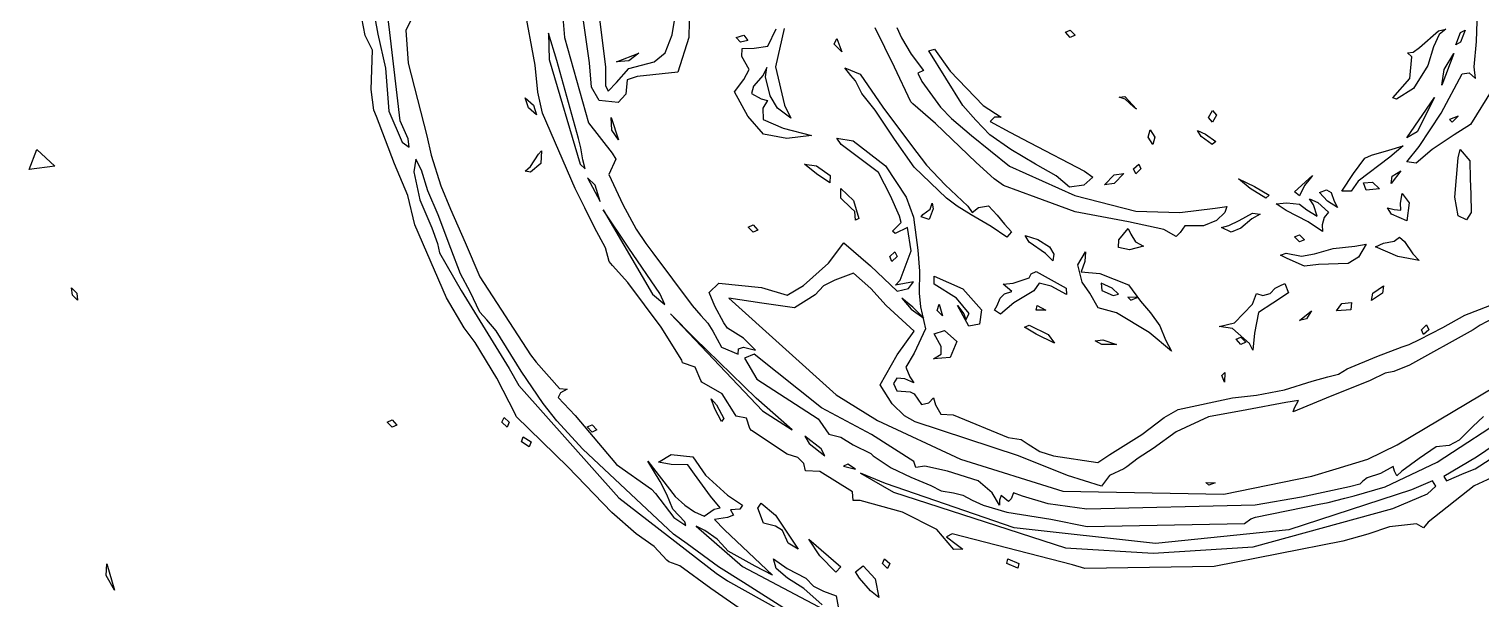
# Model space of a CAD drawing. Extents: x -2 to 136, y 0 to 93.
# Drawn here: x 62.85 to 83.39, y 34.63 to 42.71 of the extents above; entities that cross this region are included whole.
import ezdxf

# ---------------------------------------------------------------- set-up
doc = ezdxf.new("R2010")
doc.units = 0

msp = doc.modelspace()

# ---------------------------------------------------------------- linework, layer by layer
at = {"layer": 'Image'}
for p, q in [((70.311213, 43.961293), (70.431894, 42.587407)), ((70.797007, 43.853509), (71.012006, 42.164682)), ((70.783461, 42.224743), (70.587323, 43.585255)), ((67.960469, 42.659003), (67.865661, 43.418171)), ((70.013221, 42.193813), (69.861398, 43.035875)), ((71.954831, 42.62585), (72.018622, 43.026029)), ((72.198914, 43.037886), (72.190236, 42.58738)), ((67.612164, 42.615267), (67.561587, 42.861488)), ((67.744294, 42.866039), (67.788514, 42.631883)), ((68.262229, 42.834448), (68.18753, 42.688601)), ((75.133235, 42.728958), (75.195991, 42.57894)), ((83.331075, 42.528484), (83.343193, 42.815186)), ((67.711858, 42.406739), (67.612164, 42.615267)), ((67.788514, 42.631883), (67.899374, 42.15013)), ((68.107188, 41.403318), (67.960469, 42.659003)), ((68.18753, 42.688601), (68.218334, 42.224114)), ((70.322187, 42.260488), (70.201898, 42.648429)), ((70.201898, 42.648429), (70.211012, 42.276098)), ((70.431894, 42.587407), (70.768619, 41.375107)), ((71.855742, 42.367035), (71.954831, 42.62585)), ((72.190236, 42.58738), (72.033103, 42.096288)), ((72.857194, 42.587724), (72.964787, 42.618151)), ((72.92144, 42.517583), (72.857194, 42.587724)), ((72.857194, 42.587724), (72.857194, 42.587724)), ((73.024473, 42.545682), (72.92144, 42.517583)), ((72.964787, 42.618151), (73.024473, 42.545682)), ((73.308213, 42.464888), (73.424793, 42.708982)), ((73.536823, 42.715359), (73.413068, 42.171423)), ((74.244159, 42.490014), (74.284223, 42.571981)), ((74.284223, 42.571981), (74.353482, 42.380714)), ((75.100075, 42.165159), (74.823461, 42.723005)), ((75.195991, 42.57894), (75.334789, 42.348488)), ((77.515104, 42.659691), (77.584118, 42.690118)), ((77.584118, 42.586586), (77.515104, 42.659691)), ((77.515104, 42.659691), (77.515104, 42.659691)), ((77.584118, 42.690118), (77.653137, 42.617013)), ((77.653137, 42.617013), (77.584118, 42.586586)), ((82.52362, 42.442098), (82.79485, 42.68091)), ((82.805195, 42.6272), (82.72329, 42.45403)), ((82.79485, 42.68091), (82.895629, 42.706046)), ((82.895629, 42.706046), (82.805195, 42.6272)), ((83.038528, 42.484193), (83.10543, 42.656727)), ((83.10543, 42.518694), (83.038528, 42.484193)), ((83.10543, 42.656727), (83.172335, 42.691229)), ((83.172335, 42.691229), (83.10543, 42.518694)), ((83.29896, 42.169974), (83.331075, 42.528484)), ((67.695381, 41.848029), (67.711858, 42.406739)), ((71.165591, 42.239639), (71.481662, 42.363834)), ((71.481662, 42.363834), (71.338424, 42.255487)), ((71.696961, 42.242205), (71.855742, 42.367035)), ((72.939339, 42.314727), (72.945257, 42.42912)), ((73.042437, 42.131318), (72.939339, 42.314727)), ((72.945257, 42.42912), (73.113967, 42.436594)), ((73.113967, 42.436594), (73.308213, 42.464888)), ((74.353482, 42.380714), (74.244159, 42.490014)), ((74.244159, 42.490014), (74.244159, 42.490014)), ((75.334789, 42.348488), (75.507907, 42.116971)), ((75.583291, 42.398283), (75.665957, 42.41979)), ((76.063252, 41.621837), (75.583291, 42.398283)), ((75.665957, 42.41979), (75.885952, 42.110681)), ((82.353589, 42.366986), (82.436588, 42.379841)), ((82.415104, 42.313431), (82.353589, 42.366986)), ((82.388778, 42.007229), (82.415104, 42.313431)), ((82.436588, 42.379841), (82.52362, 42.442098)), ((82.72329, 42.45403), (82.643929, 42.19032)), ((83.011996, 42.35923), (82.840927, 41.91309)), ((82.874312, 42.132006), (83.011996, 42.35923)), ((83.038528, 42.484193), (83.038528, 42.484193)), ((67.899374, 42.15013), (67.94641, 41.544215)), ((68.218334, 42.224114), (68.482034, 41.193372)), ((70.051019, 41.813157), (70.013221, 42.193813)), ((70.211012, 42.276098), (70.650508, 40.789671)), ((70.62691, 41.157256), (70.322187, 42.260488)), ((70.811346, 41.880229), (70.783461, 42.224743)), ((71.012006, 42.164682), (71.008698, 41.905894)), ((71.338424, 42.255487), (71.165591, 42.239612)), ((71.165591, 42.239612), (71.165591, 42.239639)), ((71.166115, 41.948888), (71.340488, 42.146089)), ((71.340488, 42.146089), (71.696961, 42.242205)), ((72.965086, 41.990454), (73.042437, 42.131318)), ((73.292888, 42.158656), (73.23989, 42.053319)), ((73.272843, 42.026702), (73.292888, 42.158656)), ((73.413068, 42.171423), (73.543358, 41.625621)), ((74.478379, 42.048451), (74.394432, 42.154125)), ((74.394432, 42.154125), (74.61223, 42.068609)), ((75.330971, 41.674754), (75.100075, 42.165159)), ((75.507907, 42.116971), (75.427319, 42.079725)), ((75.885952, 42.110681), (76.351812, 41.62451)), ((82.643929, 42.19032), (82.442724, 41.862978)), ((82.840927, 41.91309), (82.874312, 42.132006)), ((82.874312, 42.132006), (82.874312, 42.132006)), ((83.31629, 42.003789), (83.29896, 42.169974)), ((71.008698, 41.905894), (71.048251, 41.828106)), ((71.048251, 41.828106), (71.166115, 41.948888)), ((71.314777, 41.986373), (71.296572, 41.784238)), ((71.458815, 42.032497), (71.314777, 41.986373)), ((72.033103, 42.096288), (71.458815, 42.032497)), ((72.834616, 41.814163), (72.965086, 41.990454)), ((73.23989, 42.053319), (73.102436, 41.898036)), ((73.340267, 41.759447), (73.272843, 42.026702)), ((74.548102, 41.971537), (74.478379, 42.048451)), ((74.634374, 41.791832), (74.548102, 41.971537)), ((74.61223, 42.068609), (74.934136, 41.600565)), ((75.427319, 42.079725), (75.483593, 41.963017)), ((75.483593, 41.963017), (75.74792, 41.600829)), ((82.147373, 41.733042), (82.388778, 42.007229)), ((82.833928, 41.513676), (83.130094, 42.071046)), ((83.130094, 42.071046), (83.228533, 42.086842)), ((83.228533, 42.086842), (83.31629, 42.003789)), ((67.731052, 41.554713), (67.695381, 41.848029)), ((69.921913, 41.589003), (69.873362, 41.732936)), ((69.873362, 41.732936), (69.989154, 41.627764)), ((70.11863, 41.51648), (70.051019, 41.813157)), ((70.92056, 41.691396), (70.811346, 41.880229)), ((71.296572, 41.784238), (71.187322, 41.665219)), ((73.022498, 41.470152), (72.834616, 41.814163)), ((73.102436, 41.898036), (73.074607, 41.790535)), ((73.074607, 41.790535), (73.210473, 41.719363)), ((73.210473, 41.719363), (73.302955, 41.693086)), ((73.443124, 41.583076), (73.340267, 41.759447)), ((74.823461, 41.556485), (74.634374, 41.791832)), ((78.278225, 41.739924), (78.356451, 41.751748)), ((78.360552, 41.712166), (78.278225, 41.739924)), ((78.356451, 41.751748), (78.522723, 41.571117)), ((78.481334, 41.605142), (78.360552, 41.712166)), ((82.201165, 41.712483), (82.147367, 41.733121)), ((82.147367, 41.733121), (82.147373, 41.733042)), ((82.442724, 41.862978), (82.201165, 41.712483)), ((82.346249, 41.164135), (82.737872, 41.736481)), ((82.737872, 41.736481), (82.492204, 41.248934)), ((83.562479, 41.863481), (83.246859, 41.352532)), ((67.772528, 41.468432), (67.731052, 41.554713)), ((67.94641, 41.544215), (68.132588, 41.102726)), ((70.035963, 41.488964), (69.921913, 41.589003)), ((69.921913, 41.589003), (69.921913, 41.589003)), ((69.989154, 41.627764), (70.035963, 41.488964)), ((70.581841, 40.447777), (70.11863, 41.51648)), ((71.187322, 41.665219), (70.92056, 41.691396)), ((73.302955, 41.693086), (73.235212, 41.586939)), ((73.235212, 41.586939), (73.240168, 41.422411)), ((73.631338, 41.442106), (73.443124, 41.583076)), ((73.543358, 41.625621), (73.631338, 41.442106)), ((75.099527, 41.147202), (74.823461, 41.556485)), ((74.934136, 41.600565), (75.340946, 41.057746)), ((75.356556, 41.64483), (75.330971, 41.674754)), ((75.679165, 41.366356), (75.356556, 41.64483)), ((75.74792, 41.600829), (75.904246, 41.439593)), ((76.249275, 41.414801), (76.063252, 41.621837)), ((76.351812, 41.62451), (76.605688, 41.457531)), ((78.522723, 41.571117), (78.481303, 41.605142)), ((78.481303, 41.605142), (78.481334, 41.605142)), ((79.539584, 41.45224), (79.597097, 41.552728)), ((79.597097, 41.552728), (79.654609, 41.487773)), ((82.521144, 41.044253), (82.833928, 41.513676)), ((68.02353, 40.795518), (67.772528, 41.468432)), ((68.217583, 41.151541), (68.107188, 41.403318)), ((70.768619, 41.375107), (71.105337, 40.949294)), ((71.099003, 41.27235), (71.088235, 41.454568)), ((71.088235, 41.454568), (71.196055, 41.138868)), ((73.245286, 41.214773), (73.022479, 41.470152)), ((73.022479, 41.470152), (73.022498, 41.470152)), ((73.240168, 41.422411), (73.520964, 41.303227)), ((73.520964, 41.303227), (73.926231, 41.197526)), ((76.251818, 40.815335), (75.679165, 41.366356)), ((75.904246, 41.439593), (76.186278, 41.200198)), ((76.44485, 41.207739), (76.249275, 41.414801)), ((76.513586, 41.459145), (76.449348, 41.394746)), ((76.449348, 41.394746), (76.729821, 41.24523)), ((76.605688, 41.457531), (76.513586, 41.459145)), ((79.597097, 41.387285), (79.539584, 41.45224)), ((79.539584, 41.45224), (79.539584, 41.45224)), ((79.654609, 41.487773), (79.597097, 41.387285)), ((83.072749, 41.470469), (82.948996, 41.423347)), ((82.948996, 41.423347), (82.98763, 41.384718)), ((82.98763, 41.384718), (83.072749, 41.470469)), ((83.246859, 41.352532), (83.013924, 41.207818)), ((83.072749, 41.470469), (83.072749, 41.470469)), ((68.132588, 41.102726), (68.23305, 41.030316)), ((68.23305, 41.030316), (68.217583, 41.151541)), ((68.482034, 41.193372), (68.545272, 40.917306)), ((70.660234, 41.0247), (70.62691, 41.157256)), ((71.196055, 41.138868), (71.09899, 41.27235)), ((71.09899, 41.27235), (71.099003, 41.27235)), ((73.574606, 41.157256), (73.245286, 41.214773)), ((73.926231, 41.197526), (73.574606, 41.157256)), ((74.342299, 41.071796), (74.282313, 41.157974)), ((74.282313, 41.157974), (74.512841, 41.122569)), ((74.512841, 41.122569), (74.970142, 40.768329)), ((75.375596, 40.747946), (75.099527, 41.147202)), ((76.186278, 41.200198), (76.722966, 40.765918)), ((76.744802, 41.000702), (76.44485, 41.207739)), ((76.729821, 41.24523), (77.008509, 41.100371)), ((77.008509, 41.100371), (77.785513, 40.693918)), ((78.688384, 41.173263), (78.715506, 41.276795)), ((78.755233, 41.069732), (78.688384, 41.173263)), ((78.688384, 41.173263), (78.688384, 41.173263)), ((78.715506, 41.276795), (78.782358, 41.173263)), ((78.782358, 41.173263), (78.755233, 41.069732)), ((79.43876, 41.18464), (79.384032, 41.267855)), ((79.384032, 41.267855), (79.499323, 41.216708)), ((79.594046, 41.069811), (79.43876, 41.18464)), ((79.43876, 41.18464), (79.43876, 41.18464)), ((79.499323, 41.216708), (79.646443, 41.111172)), ((79.646443, 41.111172), (79.594046, 41.069811)), ((82.492204, 41.248934), (82.346249, 41.164135)), ((82.346249, 41.164135), (82.346249, 41.164135)), ((83.013924, 41.207818), (82.702264, 41.000782)), ((62.854703, 40.715588), (62.964957, 41.000702)), ((62.964957, 41.000702), (63.219668, 40.76443)), ((68.545272, 40.917306), (68.68096, 40.48503)), ((69.948676, 40.76099), (70.06133, 40.933525)), ((70.06133, 40.933525), (70.102139, 40.982896)), ((70.102139, 40.982896), (70.095453, 40.802622)), ((70.687333, 40.853832), (70.660234, 41.0247)), ((71.105337, 40.949294), (71.155124, 40.863013)), ((74.871041, 40.674075), (74.342299, 41.071796)), ((75.340946, 41.057746), (75.55316, 40.778056)), ((77.094332, 40.79364), (76.744802, 41.000702)), ((81.59024, 40.658729), (81.750501, 40.878095)), ((82.104695, 40.890027), (81.656087, 40.552763)), ((81.750501, 40.878095), (81.844989, 40.920719)), ((81.844989, 40.920719), (82.091771, 40.990648)), ((82.091771, 40.990648), (82.292168, 41.05182)), ((82.292168, 41.05182), (82.104695, 40.890027)), ((82.346249, 40.824596), (82.521144, 41.044253)), ((82.702264, 41.000782), (82.476346, 40.806793)), ((83.024124, 40.322682), (83.072754, 40.880529)), ((83.072754, 40.880529), (83.100271, 41.001311)), ((83.100271, 41.001311), (83.23678, 40.841116)), ((63.219668, 40.76443), (62.854703, 40.715588)), ((62.854703, 40.715588), (62.854703, 40.715588)), ((68.214678, 40.346309), (68.02353, 40.795518)), ((68.328438, 40.864469), (68.297265, 40.683864)), ((68.297265, 40.683864), (68.384008, 40.287016)), ((68.404937, 40.70728), (68.328438, 40.864469)), ((68.498165, 40.413963), (68.404937, 40.70728)), ((69.871108, 40.691501), (69.948734, 40.76099)), ((69.947675, 40.678625), (69.871108, 40.691501)), ((70.095453, 40.802622), (69.947675, 40.678625)), ((69.948734, 40.76099), (69.948676, 40.76099)), ((70.650508, 40.789671), (70.722996, 40.727669)), ((70.687333, 40.853726), (70.687333, 40.853832)), ((70.722996, 40.727669), (70.687333, 40.853726)), ((71.155124, 40.863013), (71.057373, 40.64761)), ((73.995266, 40.65693), (73.822726, 40.79319)), ((73.822726, 40.79319), (73.995266, 40.769377)), ((73.995266, 40.769377), (74.190121, 40.631583)), ((75.043586, 40.344378), (74.871041, 40.674075)), ((74.970142, 40.768329), (75.265521, 40.326598)), ((75.833681, 40.310776), (75.375596, 40.747946)), ((75.55316, 40.778056), (75.81556, 40.497677)), ((76.509257, 40.586418), (76.251818, 40.815335)), ((76.722966, 40.765918), (77.651121, 40.346283)), ((77.383394, 40.628381), (77.094332, 40.79364)), ((77.785513, 40.693918), (77.905975, 40.607413)), ((78.481334, 40.724636), (78.554423, 40.79364)), ((78.511769, 40.655607), (78.481334, 40.724636)), ((78.481334, 40.724636), (78.481334, 40.724636)), ((78.584858, 40.724636), (78.511769, 40.655607)), ((78.554423, 40.79364), (78.584858, 40.724636)), ((82.259474, 40.696379), (82.12668, 40.517574)), ((82.140586, 40.622772), (82.259474, 40.696379)), ((82.346268, 40.824675), (82.346249, 40.824596)), ((82.476346, 40.806793), (82.346268, 40.824675)), ((83.23678, 40.841116), (83.241161, 40.585413)), ((68.68096, 40.48503), (68.816655, 40.153322)), ((70.863186, 40.494449), (70.754257, 40.599542)), ((70.754257, 40.599542), (70.935025, 40.264236)), ((70.935025, 40.264236), (70.863186, 40.494449)), ((70.863186, 40.494449), (70.863186, 40.494449)), ((71.057373, 40.64761), (71.255221, 40.21833)), ((74.182393, 40.528107), (73.995266, 40.656983)), ((73.995266, 40.656983), (73.995266, 40.65693)), ((74.190121, 40.631583), (74.182393, 40.528107)), ((75.81556, 40.497677), (76.134772, 40.196555)), ((76.64244, 40.487735), (76.509257, 40.586418)), ((77.101005, 40.319163), (76.64244, 40.487735)), ((77.575674, 40.467716), (77.383389, 40.628381)), ((77.383389, 40.628381), (77.383394, 40.628381)), ((77.776729, 40.492809), (77.575674, 40.467716)), ((77.905975, 40.607413), (77.776729, 40.492809)), ((78.067236, 40.49855), (78.205266, 40.639599)), ((78.205266, 40.5176), (78.067236, 40.49855)), ((78.067236, 40.49855), (78.067236, 40.49855)), ((78.205266, 40.639599), (78.343299, 40.658649)), ((78.343299, 40.658649), (78.205266, 40.5176)), ((80.12812, 40.448438), (79.965182, 40.58573)), ((79.965182, 40.58573), (80.18949, 40.477886)), ((80.18949, 40.477886), (80.398648, 40.354392)), ((80.758875, 40.402136), (81.013603, 40.631556)), ((80.896906, 40.487755), (80.827889, 40.345648)), ((80.977426, 40.587212), (80.896906, 40.487755)), ((81.013603, 40.631556), (80.977426, 40.587212)), ((81.425969, 40.409809), (81.59024, 40.658729)), ((81.656087, 40.552763), (81.559265, 40.411582)), ((81.732249, 40.528769), (81.862359, 40.537788)), ((81.771114, 40.425552), (81.732249, 40.528769)), ((81.862359, 40.537788), (81.96181, 40.440712)), ((82.12668, 40.517574), (82.140597, 40.622772)), ((82.140597, 40.622772), (82.140586, 40.622772)), ((83.241161, 40.585413), (83.249337, 40.367211)), ((68.314087, 39.93221), (68.214678, 40.346309)), ((68.384008, 40.287016), (68.551175, 39.890433)), ((68.640678, 40.075429), (68.498165, 40.413963)), ((70.716956, 40.171711), (70.581841, 40.447777)), ((74.340343, 40.311252), (74.337245, 40.449166)), ((74.337245, 40.449166), (74.517781, 40.278946)), ((74.480805, 40.173219), (74.340343, 40.311252)), ((74.517781, 40.278946), (74.59384, 40.020131)), ((75.168499, 40.053257), (75.043586, 40.344378)), ((75.265521, 40.326598), (75.367431, 40.040954)), ((75.984909, 40.196344), (75.833681, 40.310776)), ((77.653137, 40.1189), (77.101005, 40.319163)), ((77.651121, 40.346283), (78.513828, 40.124218)), ((80.352423, 40.311146), (80.12812, 40.448438)), ((80.12812, 40.448438), (80.12812, 40.448438)), ((80.398648, 40.354392), (80.352423, 40.311146)), ((80.827889, 40.345648), (80.758875, 40.402136)), ((80.758875, 40.402136), (80.758875, 40.402136)), ((81.027522, 40.217378), (80.971176, 40.302349)), ((80.971176, 40.302349), (81.086702, 40.251112)), ((81.109727, 40.3898), (81.207487, 40.42616)), ((81.224737, 40.269183), (81.109727, 40.3898)), ((81.207487, 40.42616), (81.277106, 40.392267)), ((81.224745, 40.269157), (81.224737, 40.269183)), ((81.36716, 40.17938), (81.224745, 40.269157)), ((81.277106, 40.392267), (81.320064, 40.265717)), ((81.320064, 40.265717), (81.36716, 40.17938)), ((81.559265, 40.411582), (81.425969, 40.408936)), ((81.425969, 40.408936), (81.425969, 40.409809)), ((81.96181, 40.440712), (81.771114, 40.425631)), ((81.771114, 40.425631), (81.771114, 40.425552)), ((82.257508, 40.24119), (82.279886, 40.377401)), ((82.279886, 40.377401), (82.380563, 40.243836)), ((83.070741, 40.061168), (83.024124, 40.322682)), ((83.249337, 40.367211), (83.258677, 40.108714)), ((68.823513, 39.596613), (68.640678, 40.075429)), ((68.816655, 40.153322), (69.026046, 39.68038)), ((70.854986, 39.895645), (70.716956, 40.171711)), ((71.342086, 39.601958), (70.97848, 40.146655)), ((70.97848, 40.146655), (71.673193, 38.949179)), ((71.255221, 40.21833), (71.441572, 39.869769)), ((74.53922, 40.12144), (74.480805, 40.173219)), ((74.54467, 40.000658), (74.53922, 40.12144)), ((75.473224, 40.044711), (75.497725, 40.079504)), ((75.497725, 40.079504), (75.603912, 40.155121)), ((75.643639, 40.160149), (75.587205, 40.007157)), ((75.603912, 40.155121), (75.631727, 40.237486)), ((75.631727, 40.237486), (75.643639, 40.160149)), ((76.181566, 40.072122), (75.984909, 40.196344)), ((76.134772, 40.196555), (76.197055, 40.106028)), ((76.466035, 39.910515), (76.181566, 40.072122)), ((76.197055, 40.106028), (76.285629, 40.176711)), ((76.285629, 40.176711), (76.429554, 40.201774)), ((76.429554, 40.201774), (76.54887, 40.069238)), ((76.54887, 40.069238), (76.652396, 39.94073)), ((78.409595, 39.974332), (77.653137, 40.1189)), ((78.513828, 40.124218), (79.136947, 40.107549)), ((79.136947, 40.107549), (79.632675, 40.168774)), ((79.632675, 40.168774), (79.801762, 40.191793)), ((79.771899, 40.105512), (79.65457, 39.993938)), ((79.801762, 40.191793), (79.771899, 40.105512)), ((79.97199, 39.993435), (80.162368, 40.099453)), ((80.271729, 40.085834), (80.154986, 40.019867)), ((80.162368, 40.099453), (80.271729, 40.085834)), ((80.49787, 40.23148), (80.649415, 40.244445)), ((80.641234, 40.133584), (80.49787, 40.23148)), ((80.948066, 39.974464), (80.641234, 40.133584)), ((80.649415, 40.244445), (80.830085, 40.226718)), ((80.830085, 40.226718), (80.932894, 40.143771)), ((80.932894, 40.143771), (81.078568, 40.055823)), ((81.078568, 40.055823), (81.027522, 40.217378)), ((81.086702, 40.251112), (81.235911, 40.11177)), ((81.235911, 40.11177), (81.175139, 40.035212)), ((82.1304, 40.082599), (82.073532, 40.171159)), ((82.073532, 40.171159), (82.164777, 40.150597)), ((82.348122, 39.99104), (82.1304, 40.083605)), ((82.1304, 40.083605), (82.1304, 40.082599)), ((82.164777, 40.150597), (82.261543, 40.138724)), ((82.261543, 40.138724), (82.257508, 40.24119)), ((82.380563, 40.243836), (82.348122, 39.99104)), ((83.191683, 40.003036), (83.070738, 40.061168)), ((83.070738, 40.061168), (83.070741, 40.061168)), ((83.258677, 40.108714), (83.191683, 40.003036)), ((68.761814, 38.897558), (68.314087, 39.93221)), ((68.551175, 39.890433), (68.634621, 39.667813)), ((71.007944, 39.606667), (70.854986, 39.895645)), ((71.441572, 39.869769), (71.579166, 39.669188)), ((73.029035, 39.901254), (73.098055, 39.931681)), ((73.098055, 39.82815), (73.029035, 39.901254)), ((73.029035, 39.901254), (73.029035, 39.901254)), ((73.098055, 39.931681), (73.167068, 39.858577)), ((73.167068, 39.858577), (73.098055, 39.82815)), ((74.59384, 40.020131), (74.544665, 40.000552)), ((74.544665, 40.000552), (74.54467, 40.000658)), ((75.068261, 39.843998), (75.193131, 39.966977)), ((75.284497, 39.895777), (75.10919, 39.809497)), ((75.193131, 39.966977), (75.168499, 40.053257)), ((75.33295, 39.566282), (75.284497, 39.895777)), ((75.367431, 40.040954), (75.426369, 39.575103)), ((75.587205, 40.007157), (75.473211, 40.044843)), ((75.473211, 40.044843), (75.473224, 40.044711)), ((76.686906, 39.758644), (76.466035, 39.910515)), ((76.466035, 39.910515), (76.466035, 39.910515)), ((76.652396, 39.94073), (76.753277, 39.833038)), ((78.27238, 39.720729), (78.401703, 39.881781)), ((78.401703, 39.881781), (78.439488, 39.799072)), ((78.909962, 39.864795), (78.409595, 39.974332)), ((79.085307, 39.765311), (78.909922, 39.866594)), ((78.909922, 39.866594), (78.909962, 39.864795)), ((79.203623, 39.918707), (79.141419, 39.822223)), ((79.469152, 39.917817), (79.203623, 39.918707)), ((79.65457, 39.993938), (79.469152, 39.917817)), ((79.723628, 39.894904), (79.82657, 39.922236)), ((79.723634, 39.894904), (79.723628, 39.894904)), ((79.861664, 39.828044), (79.723634, 39.894904)), ((79.82657, 39.922236), (79.97199, 39.993435)), ((79.9997, 39.886517), (79.861664, 39.828044)), ((80.154986, 40.019867), (79.9997, 39.886517)), ((81.153468, 39.838816), (80.948066, 39.97457)), ((80.948066, 39.97457), (80.948066, 39.974464)), ((81.175139, 40.035212), (81.148014, 39.931681)), ((81.148014, 39.931681), (81.153468, 39.838816)), ((68.634621, 39.667813), (68.663556, 39.537558)), ((69.026046, 39.68038), (69.233095, 39.195982)), ((71.579166, 39.669188), (71.677942, 39.534013)), ((74.166877, 39.390926), (74.379761, 39.677417)), ((74.379761, 39.677417), (74.760522, 39.352377)), ((75.10919, 39.809497), (75.068261, 39.843998)), ((76.753277, 39.833038), (76.686906, 39.758644)), ((77.005332, 39.686228), (76.945607, 39.782668)), ((76.945607, 39.782668), (77.125016, 39.725015)), ((77.23263, 39.52507), (77.005332, 39.686228)), ((77.125016, 39.725015), (77.291624, 39.620876)), ((78.268759, 39.609806), (78.27238, 39.720729)), ((78.27238, 39.720729), (78.27238, 39.720729)), ((78.439488, 39.799072), (78.508457, 39.689773)), ((78.508457, 39.689773), (78.619362, 39.630665)), ((79.141419, 39.822223), (79.085307, 39.765311)), ((80.758875, 39.762718), (80.827889, 39.793145)), ((80.827889, 39.689641), (80.758875, 39.762718)), ((80.758875, 39.762718), (80.758875, 39.762718)), ((80.827889, 39.793145), (80.896906, 39.720068)), ((80.896906, 39.720068), (80.827889, 39.689641)), ((81.609499, 39.632861), (81.769247, 39.658026)), ((81.769247, 39.658026), (81.663024, 39.474376)), ((81.902725, 39.622919), (82.016338, 39.674004)), ((82.016338, 39.674004), (82.16755, 39.699933)), ((82.16755, 39.699933), (82.242726, 39.758988)), ((82.242726, 39.758988), (82.314663, 39.694694)), ((82.314663, 39.694694), (82.429474, 39.522133)), ((68.663556, 39.537558), (68.969353, 39.00101)), ((68.957069, 39.238923), (68.823513, 39.596613)), ((71.063671, 39.415162), (71.007944, 39.606667)), ((71.778571, 38.958942), (71.342086, 39.601958)), ((71.677942, 39.534013), (72.233683, 38.791514)), ((75.030511, 39.482843), (75.103599, 39.551846)), ((75.060948, 39.413813), (75.030511, 39.482843)), ((75.030511, 39.482843), (75.030511, 39.482843)), ((75.134037, 39.482843), (75.060948, 39.413813)), ((75.103599, 39.551846), (75.134037, 39.482843)), ((75.177407, 39.146716), (75.33295, 39.566282)), ((75.426369, 39.575103), (75.453042, 39.274616)), ((77.23263, 39.525017), (77.23263, 39.52507)), ((77.335899, 39.421357), (77.23263, 39.525017)), ((77.291624, 39.620876), (77.354065, 39.517344)), ((77.354065, 39.517344), (77.335899, 39.421357)), ((77.690779, 39.366823), (77.801078, 39.551449)), ((77.801078, 39.551449), (77.791156, 39.413416)), ((78.421078, 39.578913), (78.268759, 39.609806)), ((78.619362, 39.630665), (78.421078, 39.578913)), ((80.558427, 39.50096), (80.641409, 39.533722)), ((80.655352, 39.454029), (80.558427, 39.50096)), ((80.641409, 39.533722), (80.856554, 39.487684)), ((80.896906, 39.347799), (80.655352, 39.454029)), ((80.856554, 39.487684), (81.038839, 39.522054)), ((81.038839, 39.522054), (81.306073, 39.598307)), ((81.306073, 39.598307), (81.609499, 39.632861)), ((81.663024, 39.474376), (81.518049, 39.386746)), ((82.21908, 39.482499), (81.902725, 39.622919)), ((82.518716, 39.427207), (82.21908, 39.482578)), ((82.21908, 39.482578), (82.21908, 39.482499)), ((82.429474, 39.522133), (82.518716, 39.427207)), ((69.095099, 38.982199), (68.957069, 39.238923)), ((71.107398, 39.359044), (71.063671, 39.415162)), ((71.325925, 39.117824), (71.107398, 39.359044)), ((73.812786, 39.074406), (74.166877, 39.390926)), ((74.520595, 39.250238), (74.256531, 39.149574)), ((74.763575, 39.033104), (74.520595, 39.250238)), ((74.760522, 39.352377), (75.136142, 38.994588)), ((75.453042, 39.274616), (75.445316, 38.964524)), ((77.002987, 39.1818), (77.032782, 39.23977)), ((77.032782, 39.23977), (77.101005, 39.272287)), ((77.101005, 39.272287), (77.528603, 39.036809)), ((77.752313, 39.121846), (77.690779, 39.366823)), ((77.791156, 39.413416), (77.736965, 39.268186)), ((77.736965, 39.268186), (78.001606, 39.245168)), ((78.001606, 39.245168), (78.407711, 39.083329)), ((81.097274, 39.370077), (80.896903, 39.347852)), ((80.896903, 39.347852), (80.896906, 39.347799)), ((81.518049, 39.386746), (81.097274, 39.370077)), ((63.467424, 38.934388), (63.45483, 39.04091)), ((63.45483, 39.04091), (63.52859, 38.967276)), ((69.233095, 39.195982), (69.949385, 38.089231)), ((71.798275, 38.48129), (71.325925, 39.117824)), ((72.474658, 38.97671), (72.611232, 39.106973)), ((72.611232, 39.106973), (73.216604, 39.043106)), ((73.216604, 39.043106), (73.579448, 38.936231)), ((73.579448, 38.936231), (73.812786, 39.074406)), ((74.092979, 39.067685), (73.977653, 38.938992)), ((74.256531, 39.149574), (74.092979, 39.067685)), ((74.98106, 38.791619), (74.763575, 39.033104)), ((75.113416, 39.077521), (75.177407, 39.146716)), ((75.237507, 39.102346), (75.113416, 39.077521)), ((75.136142, 38.994588), (75.295549, 39.031967)), ((75.367622, 39.126499), (75.237507, 39.102346)), ((75.295549, 39.031967), (75.367622, 39.126499)), ((75.658857, 39.09254), (75.660464, 39.204977)), ((75.973289, 38.895389), (75.658857, 39.09254)), ((75.660464, 39.204977), (76.064023, 39.02649)), ((76.064023, 39.02649), (76.330412, 38.730448)), ((76.635143, 39.093218), (76.777894, 39.105124)), ((76.75592, 38.986379), (76.635143, 39.093218)), ((76.777894, 39.105124), (77.002987, 39.1818)), ((77.143396, 39.106579), (77.070745, 38.998709)), ((77.312526, 39.064537), (77.143396, 39.106579)), ((77.533527, 38.945154), (77.312526, 39.064537)), ((77.528603, 39.036809), (77.533527, 38.945154)), ((77.860186, 38.966324), (77.752313, 39.121846)), ((78.175797, 39.0353), (78.02146, 39.105465)), ((78.02146, 39.105465), (78.02989, 39.003921)), ((78.266151, 38.951808), (78.175789, 39.0353)), ((78.175789, 39.0353), (78.175797, 39.0353)), ((78.407711, 39.083329), (78.580294, 38.853823)), ((80.41379, 38.96045), (80.482807, 39.033819)), ((80.482807, 39.033819), (80.551826, 39.068347)), ((80.551826, 39.068347), (80.62084, 39.102848)), ((80.62084, 39.102848), (80.674283, 38.970679)), ((81.863136, 38.964313), (82.018071, 39.067844)), ((82.018071, 39.067844), (82.001164, 38.964313)), ((63.467429, 38.934388), (63.467424, 38.934388)), ((63.541036, 38.863937), (63.467429, 38.934388)), ((63.52859, 38.967276), (63.541036, 38.863937)), ((69.008856, 38.475549), (68.761814, 38.897558)), ((68.969353, 39.00101), (69.646699, 37.896747)), ((69.233135, 38.696819), (69.095099, 38.982199)), ((71.673193, 38.949179), (71.848, 38.805113)), ((71.848, 38.805113), (71.778571, 38.958942)), ((71.778571, 38.958942), (71.778571, 38.958942)), ((72.556371, 38.78101), (72.474658, 38.97671)), ((73.22261, 38.82247), (72.752909, 38.894436)), ((72.752909, 38.894436), (74.271269, 37.523553)), ((73.684795, 38.759258), (73.22261, 38.82247)), ((73.977653, 38.938992), (73.684795, 38.759258)), ((75.358337, 38.764447), (75.203051, 38.895918)), ((75.203051, 38.895918), (75.334527, 38.740634)), ((75.445316, 38.964524), (75.46807, 38.770664)), ((76.153366, 38.675071), (75.973289, 38.895389)), ((76.552183, 38.791778), (76.594281, 38.891791)), ((76.594281, 38.891791), (76.65591, 38.953412)), ((76.784156, 38.826174), (76.598886, 38.665367)), ((76.65591, 38.953412), (76.75592, 38.986379)), ((77.070745, 38.998709), (76.784156, 38.826174)), ((77.980263, 38.759036), (77.860186, 38.966324)), ((78.02989, 39.003921), (78.192087, 38.93251)), ((78.192087, 38.93251), (78.266151, 38.951808)), ((78.531658, 38.902982), (78.399375, 38.908539)), ((78.399375, 38.908539), (78.441073, 38.86684)), ((78.441073, 38.86684), (78.531658, 38.903088)), ((78.531658, 38.903088), (78.531658, 38.902982)), ((78.580294, 38.853823), (78.720086, 38.684119)), ((80.165016, 38.807944), (80.218043, 38.962259)), ((80.218043, 38.962259), (80.310235, 38.93034)), ((80.45211, 38.823925), (80.248136, 38.688869)), ((80.310235, 38.93034), (80.41379, 38.96045)), ((80.674283, 38.970679), (80.45211, 38.823925)), ((81.424802, 38.82075), (81.564213, 38.831796)), ((81.564213, 38.831796), (81.5554, 38.727432)), ((82.001164, 38.964313), (81.846227, 38.860781)), ((81.846227, 38.860781), (81.863134, 38.964313)), ((81.863134, 38.964313), (81.863136, 38.964313)), ((69.329178, 38.586912), (69.233135, 38.696819)), ((72.269423, 38.327541), (71.931574, 38.674541)), ((71.931574, 38.674541), (73.230518, 37.30043)), ((72.233683, 38.791514), (72.360596, 38.646522)), ((72.360596, 38.646522), (72.457846, 38.538228)), ((72.683903, 38.545875), (72.556371, 38.78101)), ((75.375535, 38.425622), (74.98106, 38.791619)), ((75.334527, 38.740634), (75.513626, 38.609163)), ((75.513626, 38.609163), (75.358337, 38.764447)), ((75.46807, 38.770664), (75.538625, 38.461589)), ((75.702128, 38.717457), (75.732301, 38.807997)), ((75.775045, 38.644538), (75.702128, 38.717457)), ((75.702128, 38.717457), (75.702128, 38.717457)), ((75.732301, 38.807997), (75.775045, 38.644538)), ((76.151239, 38.496213), (75.989254, 38.792149)), ((75.989254, 38.792149), (76.079992, 38.671366)), ((76.079992, 38.671366), (76.108013, 38.587067)), ((76.108013, 38.587067), (76.153366, 38.675071)), ((76.330412, 38.730448), (76.299113, 38.527113)), ((76.514366, 38.722749), (76.552183, 38.791778)), ((76.514366, 38.722643), (76.514366, 38.722749)), ((76.598886, 38.665367), (76.514366, 38.722643)), ((77.101005, 38.722749), (77.118256, 38.79072)), ((77.239038, 38.722749), (77.101005, 38.722749)), ((77.101005, 38.722749), (77.101005, 38.722749)), ((77.118256, 38.79072), (77.239038, 38.722749)), ((78.239207, 38.685257), (77.980263, 38.759036)), ((78.702753, 38.405646), (78.239207, 38.685257)), ((78.720086, 38.684119), (78.85356, 38.504203)), ((79.906236, 38.54651), (80.165016, 38.807944)), ((80.248136, 38.688869), (80.1933, 38.396094)), ((80.827889, 38.578286), (80.998064, 38.712774)), ((80.998064, 38.712774), (80.924452, 38.599638)), ((81.349986, 38.715605), (81.424802, 38.82075)), ((81.5554, 38.727432), (81.349986, 38.715525)), ((81.349986, 38.715525), (81.349986, 38.715605)), ((82.857677, 38.481025), (83.166398, 38.65356)), ((83.166398, 38.65356), (83.519468, 38.791593)), ((83.654615, 38.652766), (83.381441, 38.512855)), ((69.164142, 38.264729), (69.008856, 38.475549)), ((69.464645, 38.429829), (69.329178, 38.586912)), ((69.815371, 37.860446), (69.464645, 38.429829)), ((72.091443, 38.016815), (71.798275, 38.48129)), ((72.457846, 38.538228), (72.528413, 38.425728)), ((72.528413, 38.425728), (72.649342, 38.201867)), ((72.735666, 38.467982), (72.683903, 38.545875)), ((72.959966, 38.327118), (72.735666, 38.467982)), ((75.133976, 38.092353), (75.375535, 38.425622)), ((75.538625, 38.461589), (75.374625, 38.114869)), ((75.513626, 38.609163), (75.513626, 38.609163)), ((75.657778, 38.390098), (75.806242, 38.434776)), ((75.806242, 38.434776), (75.982004, 38.27945)), ((76.299113, 38.527113), (76.151239, 38.49608)), ((76.151239, 38.49608), (76.151239, 38.496213)), ((76.938406, 38.484187), (77.004038, 38.512828)), ((77.101005, 38.382283), (76.938406, 38.484187)), ((77.004038, 38.512828), (77.273542, 38.378129)), ((78.85356, 38.504203), (78.934248, 38.304284)), ((79.689119, 38.493408), (79.906236, 38.54651)), ((79.878745, 38.465733), (79.689119, 38.493408)), ((80.120304, 38.252823), (79.878745, 38.465733)), ((80.924452, 38.599638), (80.827889, 38.578207)), ((80.827889, 38.578207), (80.827889, 38.578286)), ((83.286606, 38.446497), (82.383121, 37.947044)), ((82.527409, 38.308464), (82.857677, 38.481025)), ((82.553299, 38.447132), (82.626392, 38.516162)), ((82.583734, 38.378129), (82.553299, 38.447132)), ((82.553299, 38.447132), (82.553299, 38.447132)), ((82.656822, 38.447132), (82.583734, 38.378129)), ((82.626392, 38.516162), (82.656822, 38.447132)), ((83.381441, 38.512855), (83.286606, 38.446497)), ((69.47245, 37.762021), (69.164142, 38.264729)), ((73.142581, 37.477303), (72.269423, 38.327541)), ((73.132506, 38.156594), (72.959966, 38.327118)), ((75.760117, 38.210622), (75.657778, 38.390098)), ((75.760117, 38.102169), (75.760117, 38.210622)), ((75.982004, 38.27945), (75.887529, 38.054967)), ((77.360393, 38.257235), (77.101005, 38.382362)), ((77.101005, 38.382362), (77.101005, 38.382283)), ((77.273542, 38.378129), (77.360393, 38.257235)), ((77.93474, 38.291915), (78.045902, 38.30431)), ((78.032726, 38.240149), (77.93474, 38.291915)), ((78.239767, 38.240149), (78.032718, 38.240149)), ((78.032718, 38.240149), (78.032726, 38.240149)), ((78.045902, 38.30431), (78.239767, 38.240149)), ((78.702743, 38.40554), (78.702753, 38.405646)), ((79.016103, 38.144201), (78.702743, 38.40554)), ((78.934248, 38.304284), (79.016103, 38.144201)), ((79.930678, 38.313174), (79.999694, 38.343601)), ((79.999694, 38.240096), (79.930678, 38.313174)), ((79.930678, 38.313174), (79.930678, 38.313174)), ((79.999694, 38.343601), (80.068708, 38.270523)), ((80.068708, 38.270523), (79.999694, 38.240096)), ((80.166736, 38.159051), (80.120304, 38.252823)), ((80.120304, 38.252823), (80.120304, 38.252823)), ((80.1933, 38.396094), (80.166736, 38.159051)), ((82.279212, 38.20369), (82.380005, 38.238323)), ((82.380005, 38.238323), (82.527409, 38.308464)), ((69.949385, 38.089231), (70.029228, 37.9857)), ((72.097873, 37.980593), (72.091443, 38.016815)), ((72.649342, 38.201867), (72.886851, 38.102407)), ((72.886851, 38.102407), (72.890952, 38.175935)), ((72.890952, 38.175935), (72.959966, 38.202499)), ((72.959966, 38.202499), (73.132506, 38.156594)), ((73.111749, 38.101217), (72.977815, 38.045681)), ((72.977815, 38.045681), (73.15036, 37.745511)), ((74.064306, 37.338953), (73.111749, 38.101217)), ((74.89626, 37.666619), (75.133976, 38.092353)), ((75.374625, 38.114869), (75.259818, 37.916759)), ((75.651659, 38.033139), (75.760117, 38.102169)), ((75.887529, 38.054967), (75.651659, 38.033272)), ((75.651659, 38.033272), (75.651659, 38.033139)), ((81.50074, 37.895212), (81.921644, 38.067615)), ((81.921644, 38.067615), (82.279212, 38.20369)), ((69.646699, 37.896747), (69.785375, 37.658569)), ((70.128507, 37.401712), (69.815371, 37.860446)), ((70.029228, 37.9857), (70.357041, 37.615998)), ((72.279263, 37.917705), (72.097873, 37.980593)), ((72.360662, 37.729663), (72.279263, 37.917705)), ((75.259818, 37.916759), (75.312929, 37.782368)), ((79.729073, 37.797369), (79.770774, 37.839068)), ((79.765324, 37.706776), (79.729073, 37.797369)), ((79.729073, 37.797369), (79.729073, 37.797369)), ((79.770774, 37.839068), (79.765324, 37.706776)), ((81.229868, 37.77951), (81.379963, 37.817319)), ((81.379963, 37.817319), (81.50074, 37.895212)), ((82.038476, 37.830019), (81.82669, 37.727572)), ((82.16103, 37.855154), (82.038476, 37.830019)), ((82.383121, 37.947044), (82.16103, 37.855154)), ((69.737446, 37.248175), (69.47245, 37.762021)), ((69.785375, 37.658569), (71.2001, 36.068293)), ((70.357041, 37.615998), (70.469177, 37.603513)), ((70.469177, 37.603513), (70.371858, 37.551836)), ((72.375002, 37.705586), (72.360662, 37.729663)), ((72.658688, 37.537761), (72.375002, 37.705586)), ((73.15036, 37.745511), (74.017488, 37.184251)), ((75.064959, 37.398722), (74.89626, 37.666619)), ((75.129721, 37.763238), (75.086287, 37.685133)), ((75.086287, 37.685133), (75.129907, 37.581628)), ((75.246424, 37.751861), (75.129721, 37.763238)), ((75.369599, 37.696441), (75.246424, 37.751861)), ((75.312929, 37.782368), (75.369599, 37.696441)), ((80.219388, 37.522626), (80.614347, 37.596816)), ((80.614347, 37.596816), (81.005559, 37.720799)), ((81.005559, 37.720799), (81.229868, 37.77951)), ((81.82669, 37.727572), (81.203163, 37.478362)), ((82.208158, 36.815846), (83.795537, 37.762921)), ((70.320142, 37.155941), (70.128507, 37.401712)), ((70.371858, 37.551836), (70.338909, 37.487675)), ((70.338909, 37.487675), (70.579396, 37.231374)), ((72.555879, 37.325644), (72.50296, 37.466131)), ((72.50296, 37.466131), (72.579295, 37.381471)), ((72.842716, 37.244841), (72.658688, 37.537761)), ((73.650181, 37.027698), (73.142581, 37.477303)), ((74.271269, 37.523553), (74.859341, 37.161444)), ((75.237499, 37.228437), (75.064959, 37.398722)), ((75.129907, 37.581628), (75.318642, 37.566547)), ((75.318642, 37.566547), (75.374479, 37.539427)), ((75.374479, 37.539427), (75.479058, 37.386313)), ((75.479058, 37.386313), (75.582584, 37.413433)), ((75.582584, 37.413433), (75.649434, 37.480293)), ((75.649434, 37.480293), (75.679975, 37.385652)), ((75.679975, 37.385652), (75.752638, 37.252242)), ((79.112722, 37.317072), (79.88074, 37.481563)), ((79.88074, 37.481563), (80.219388, 37.522626)), ((80.633638, 37.418169), (80.081599, 37.313394)), ((80.811392, 37.446466), (80.633638, 37.418169)), ((81.203163, 37.478362), (80.739928, 37.285874)), ((80.756817, 37.339588), (80.811392, 37.446466)), ((82.773061, 36.570313), (84.277951, 37.556096)), ((69.543707, 37.135833), (69.574142, 37.204862)), ((69.574142, 37.204862), (69.647231, 37.135833)), ((69.743902, 37.21661), (69.737446, 37.248175)), ((70.477177, 36.505702), (69.743902, 37.21661)), ((70.579396, 37.231374), (71.167475, 36.537187)), ((72.650376, 37.148103), (72.555866, 37.325644)), ((72.555866, 37.325644), (72.555879, 37.325644)), ((72.579295, 37.381471), (72.683943, 37.19166)), ((72.683943, 37.19166), (72.650376, 37.148103)), ((72.856316, 37.220764), (72.842716, 37.244841)), ((73.003916, 37.193978), (72.856316, 37.220764)), ((73.052102, 37.047594), (73.003916, 37.193978)), ((73.230518, 37.30043), (73.650181, 37.027698)), ((74.017488, 37.184251), (74.041063, 37.154248)), ((74.77386, 36.961076), (74.064306, 37.338953)), ((75.392786, 37.143241), (75.237499, 37.228437)), ((75.752638, 37.252242), (75.929344, 37.239761)), ((75.929344, 37.239761), (76.706909, 36.92025)), ((78.598166, 36.962213), (78.914094, 37.204201)), ((78.914094, 37.204201), (79.112722, 37.317072)), ((79.539775, 37.214202), (79.085163, 37.002483)), ((80.081599, 37.313394), (79.539775, 37.214202)), ((80.739928, 37.285874), (80.756817, 37.339588)), ((83.432574, 37.217642), (83.280693, 37.077413)), ((84.229382, 37.252567), (83.33217, 36.642623)), ((67.921824, 37.139801), (67.990838, 37.170228)), ((67.990838, 37.066697), (67.921824, 37.139801)), ((67.921824, 37.139801), (67.921824, 37.139801)), ((67.990838, 37.170228), (68.059852, 37.097124)), ((68.059852, 37.097124), (67.990838, 37.066697)), ((69.616796, 37.066829), (69.543707, 37.135833)), ((69.543707, 37.135833), (69.543707, 37.135833)), ((69.647231, 37.135833), (69.616796, 37.066829)), ((70.688741, 36.753801), (70.320142, 37.155941)), ((70.751492, 37.070666), (70.820514, 37.101093)), ((70.820514, 36.997588), (70.751492, 37.070666)), ((70.751492, 37.070666), (70.751492, 37.070666)), ((70.820514, 37.101093), (70.889527, 37.028015)), ((70.889527, 37.028015), (70.820514, 36.997588)), ((73.077078, 37.018622), (73.052102, 37.047594)), ((73.581757, 36.686491), (73.077078, 37.018622)), ((73.650181, 37.027698), (73.650181, 37.027698)), ((74.041063, 37.154248), (74.168433, 36.969463)), ((74.859341, 37.161444), (76.029987, 36.613817)), ((76.850723, 36.659186), (75.392786, 37.143241)), ((79.085163, 37.002483), (78.757337, 36.763908)), ((83.280693, 37.077413), (83.085642, 36.881066)), ((69.819771, 36.859714), (69.846123, 36.928717)), ((69.931443, 36.790684), (69.819771, 36.859714)), ((69.819771, 36.859714), (69.819771, 36.859714)), ((69.846123, 36.928717), (69.957796, 36.859714)), ((69.957796, 36.859714), (69.931443, 36.790684)), ((74.061153, 36.760178), (73.828399, 36.938851)), ((73.828399, 36.938851), (73.89174, 36.834049)), ((73.89174, 36.834049), (74.113614, 36.663377)), ((74.168433, 36.969463), (74.340383, 36.924272)), ((74.340383, 36.924272), (74.513502, 36.818598)), ((74.513502, 36.818598), (74.765724, 36.694376)), ((75.371968, 36.581637), (74.77386, 36.961076)), ((76.706909, 36.92025), (76.889468, 36.890908)), ((76.889468, 36.890908), (76.988023, 36.824233)), ((76.988023, 36.824233), (77.153988, 36.721099)), ((78.143782, 36.67776), (78.598166, 36.962213)), ((81.794059, 36.61516), (82.208158, 36.815846)), ((82.760359, 36.789308), (82.518805, 36.623097)), ((82.944201, 36.805712), (82.760359, 36.789308)), ((83.085642, 36.881066), (82.944201, 36.805712)), ((71.969553, 35.550187), (70.688741, 36.753801)), ((71.783905, 36.298295), (71.608929, 36.585606)), ((71.608929, 36.585606), (71.993741, 36.085941)), ((71.761096, 36.571054), (71.938885, 36.680145)), ((71.939173, 36.54023), (71.761096, 36.571054)), ((71.938885, 36.680145), (72.245653, 36.645904)), ((72.245653, 36.645904), (72.425567, 36.386825)), ((73.729233, 36.638972), (73.581757, 36.686491)), ((73.814797, 36.552692), (73.729233, 36.638972)), ((74.113614, 36.663377), (74.061153, 36.760178)), ((74.061153, 36.760178), (74.061153, 36.760178)), ((74.765724, 36.694376), (74.795275, 36.663102)), ((74.795275, 36.663102), (75.049299, 36.4898)), ((75.399882, 36.493875), (75.371968, 36.581637)), ((76.029987, 36.613817), (77.480531, 36.162035)), ((77.547423, 36.380369), (76.850723, 36.659186)), ((77.153988, 36.721099), (77.345951, 36.659186)), ((77.345951, 36.659186), (77.973504, 36.567111)), ((77.973504, 36.567111), (78.143782, 36.67776)), ((78.545713, 36.627039), (78.383836, 36.50422)), ((78.757337, 36.763908), (78.545713, 36.627039)), ((81.345453, 36.476889), (81.794059, 36.61516)), ((82.038092, 36.22109), (82.773061, 36.570313)), ((82.518805, 36.623097), (82.277246, 36.442678)), ((83.33217, 36.642623), (82.867324, 36.367536)), ((83.31248, 36.478132), (83.524826, 36.612249)), ((71.099598, 35.859114), (70.477177, 36.505702)), ((71.167475, 36.537187), (71.662306, 36.191218)), ((72.172631, 36.53514), (71.939173, 36.54023)), ((72.269809, 36.401641), (72.172631, 36.53514)), ((72.494112, 36.089327), (72.269809, 36.401641)), ((72.425567, 36.386825), (72.734174, 36.102345)), ((73.840463, 36.448248), (73.814797, 36.552692)), ((74.042198, 36.438656), (73.840463, 36.448248)), ((74.505718, 36.150208), (74.042198, 36.438656)), ((74.440287, 36.541182), (74.375345, 36.514063)), ((74.375345, 36.514063), (74.547398, 36.472973)), ((74.547398, 36.472973), (74.440287, 36.541182)), ((74.547398, 36.472973), (74.547398, 36.472973)), ((74.972993, 36.267471), (74.616414, 36.413362)), ((74.616414, 36.413362), (75.082274, 36.145842)), ((75.049299, 36.4898), (75.328328, 36.357085)), ((75.328328, 36.357085), (75.610683, 36.238817)), ((75.526448, 36.515835), (75.399882, 36.493875)), ((75.849019, 36.442943), (75.526448, 36.515835)), ((76.282078, 36.307899), (75.849019, 36.442943)), ((78.028411, 36.233155), (77.547423, 36.380369)), ((78.141848, 36.383544), (78.028411, 36.233155)), ((78.344434, 36.47882), (78.141848, 36.383544)), ((78.383836, 36.50422), (78.344434, 36.47882)), ((79.758072, 36.120522), (81.000368, 36.373093)), ((81.000368, 36.373093), (81.345453, 36.476889)), ((81.973759, 36.411431), (81.783965, 36.348698)), ((82.153979, 36.509307), (81.973759, 36.411431)), ((82.17372, 36.445932), (82.153979, 36.509307)), ((82.204157, 36.376903), (82.17372, 36.445932)), ((82.277246, 36.442678), (82.204157, 36.376903)), ((82.867324, 36.367536), (82.909189, 36.309384)), ((82.909189, 36.309384), (83.159093, 36.415241)), ((83.159093, 36.415241), (83.31248, 36.478132)), ((83.159093, 36.415241), (83.159093, 36.415241)), ((83.666701, 36.407674), (83.299174, 36.23805)), ((71.662306, 36.191218), (71.716622, 36.12793)), ((71.876081, 36.114066), (71.783905, 36.298295)), ((76.789243, 35.643753), (74.972993, 36.267471)), ((75.610683, 36.238817), (75.756952, 36.167009)), ((75.756952, 36.167009), (75.933569, 36.137138)), ((76.479883, 36.135365), (76.282078, 36.307899)), ((77.480531, 36.162035), (79.758072, 36.120522)), ((79.503638, 36.285489), (79.635919, 36.279933)), ((79.503638, 36.285383), (79.503638, 36.285489)), ((79.545334, 36.243685), (79.503638, 36.285383)), ((79.635919, 36.279933), (79.545334, 36.243685)), ((82.414244, 36.179444), (80.677365, 35.614057)), ((81.53471, 36.224053), (80.858398, 36.074008)), ((81.679701, 36.26128), (81.53471, 36.224053)), ((81.601199, 36.092926), (82.038092, 36.22109)), ((81.725111, 36.300465), (81.679701, 36.26128)), ((81.783965, 36.348698), (81.725111, 36.300465)), ((82.707566, 36.30782), (82.414244, 36.179444)), ((82.639571, 36.124358), (82.756887, 36.23122)), ((83.299174, 36.23805), (82.64581, 35.724071)), ((82.756887, 36.23122), (82.707566, 36.30782)), ((71.2001, 36.068293), (72.575286, 34.998081)), ((71.716622, 36.12793), (71.976487, 35.785798)), ((71.964346, 35.907003), (71.876081, 36.114066)), ((71.993741, 36.085941), (72.131774, 35.964444)), ((72.131774, 35.964444), (72.269809, 35.867395)), ((72.632145, 35.924757), (72.494112, 36.089327)), ((72.734174, 36.102345), (72.946689, 35.9603)), ((72.946689, 35.9603), (72.908208, 35.903484)), ((73.167068, 35.921079), (73.210565, 35.992768)), ((73.210565, 35.992768), (73.41429, 35.821014)), ((74.514608, 36.02805), (74.505718, 36.150208)), ((74.614083, 36.02805), (74.514608, 36.02805)), ((75.20935, 35.864908), (74.614083, 36.02805)), ((75.082274, 36.145842), (77.515104, 35.359449)), ((75.933569, 36.137138), (76.065792, 36.105441)), ((76.065792, 36.105441), (76.198076, 36.031781)), ((76.198076, 36.031781), (76.354066, 35.960634)), ((76.354066, 35.960634), (76.68765, 35.864432)), ((76.585772, 35.962804), (76.479883, 36.135365)), ((76.608076, 36.100837), (76.583391, 36.031834)), ((76.583391, 36.031834), (76.585772, 35.962804)), ((76.710224, 36.014583), (76.608076, 36.100837)), ((76.750485, 36.051519), (76.710224, 36.014583)), ((76.78193, 36.138282), (76.750485, 36.051519)), ((76.911217, 36.087925), (76.78193, 36.138282)), ((77.273553, 35.982727), (76.911217, 36.087925)), ((77.8193, 35.903855), (77.273553, 35.982727)), ((80.200013, 35.961005), (77.8193, 35.903855)), ((80.858398, 36.074008), (80.200013, 35.961005)), ((80.206008, 35.79056), (81.103955, 35.976298)), ((81.103955, 35.976298), (81.234715, 35.999581)), ((81.234715, 35.999581), (81.470725, 36.063319)), ((81.470725, 36.063319), (81.601199, 36.092926)), ((82.150365, 35.91457), (82.639571, 36.124358)), ((71.441688, 35.554129), (71.099598, 35.859114)), ((72.131774, 35.725843), (71.964346, 35.907003)), ((71.976487, 35.785798), (72.144184, 35.673787)), ((72.269809, 35.867395), (72.40784, 35.806409)), ((72.40784, 35.806409), (72.545873, 35.907559)), ((72.545873, 35.907559), (72.632145, 35.924757)), ((72.735671, 35.787518), (72.551017, 35.761407)), ((72.551017, 35.761407), (72.695111, 35.613237)), ((72.821938, 35.819638), (72.735671, 35.787518)), ((72.908208, 35.903484), (72.778268, 35.894591)), ((72.778268, 35.894591), (72.821938, 35.819638)), ((73.245615, 35.709806), (73.167068, 35.921079)), ((73.41429, 35.821014), (73.735435, 35.341616)), ((75.694974, 35.619746), (75.20935, 35.864908)), ((76.68765, 35.864432), (77.308086, 35.764367)), ((77.308086, 35.764367), (77.825711, 35.661497)), ((80.051455, 35.700629), (80.137727, 35.771246)), ((80.137727, 35.771246), (80.206008, 35.79056)), ((80.172231, 35.371381), (82.150365, 35.91457)), ((71.696749, 35.377123), (71.441688, 35.554129)), ((72.165773, 35.412789), (71.969553, 35.550187)), ((72.144184, 35.673787), (72.131774, 35.725843)), ((72.416446, 35.60141), (72.292238, 35.664143)), ((72.292238, 35.664143), (72.946332, 35.094575)), ((72.587883, 35.48121), (72.416446, 35.60141)), ((72.695111, 35.613237), (73.37407, 34.971067)), ((73.417039, 35.664963), (73.245615, 35.709806)), ((73.512153, 35.604347), (73.417039, 35.664963)), ((73.594973, 35.42443), (73.512153, 35.604347)), ((75.939303, 35.335451), (75.694974, 35.619746)), ((75.912024, 35.55823), (75.833139, 35.515712)), ((77.616349, 35.11889), (75.912024, 35.55823)), ((78.791907, 35.417763), (76.789243, 35.643753)), ((77.825711, 35.661497), (80.051489, 35.700655)), ((80.677365, 35.614057), (78.791907, 35.417763)), ((80.051489, 35.700655), (80.051455, 35.700629)), ((81.794059, 35.549631), (81.438547, 35.45155)), ((82.100571, 35.653586), (81.794059, 35.549631)), ((82.484224, 35.697401), (82.100571, 35.653586)), ((82.58117, 35.639907), (82.484224, 35.697401)), ((82.64581, 35.724071), (82.58117, 35.639907)), ((71.875877, 35.181861), (71.696749, 35.377123)), ((72.607825, 35.090924), (72.165773, 35.412789)), ((72.652468, 35.417154), (72.587883, 35.48121)), ((72.746702, 35.310633), (72.652468, 35.417154)), ((73.735435, 35.341616), (73.594973, 35.42443)), ((73.594973, 35.42443), (73.594973, 35.42443)), ((74.040232, 35.243032), (73.88774, 35.479622)), ((73.88774, 35.479622), (74.340349, 35.087034)), ((75.833139, 35.515712), (75.969619, 35.410593)), ((76.065758, 35.339155), (75.939303, 35.335451)), ((75.969619, 35.410593), (76.065758, 35.339155)), ((77.515104, 35.359449), (78.756026, 35.282991)), ((78.756026, 35.282991), (80.172231, 35.371355)), ((81.438547, 35.45155), (79.620044, 35.09259)), ((80.172231, 35.371355), (80.172231, 35.371381)), ((63.944427, 34.967204), (63.956254, 35.132146)), ((63.956254, 35.132146), (64.065638, 34.760354)), ((71.906317, 35.159371), (71.875877, 35.181861)), ((72.06032, 35.104814), (71.906317, 35.159371)), ((73.127294, 35.100713), (72.746702, 35.310633)), ((73.423105, 35.065524), (73.386977, 35.203689)), ((73.386977, 35.203689), (73.580995, 35.065524)), ((74.269459, 35.01565), (74.040232, 35.243032)), ((74.040232, 35.243032), (74.040232, 35.243032)), ((74.926987, 35.134527), (74.957422, 35.20353)), ((75.000076, 35.065497), (74.926987, 35.134527)), ((74.926987, 35.134527), (74.926987, 35.134527)), ((74.957422, 35.20353), (75.030511, 35.134527)), ((75.030511, 35.134527), (75.000076, 35.065497)), ((76.844099, 35.069003), (76.686898, 35.134527)), ((76.686898, 35.134527), (76.686906, 35.134527)), ((76.686906, 35.134527), (76.700082, 35.202472)), ((76.700082, 35.202472), (76.859438, 35.134527)), ((76.859438, 35.134527), (76.844099, 35.069003)), ((64.065638, 34.760354), (63.944425, 34.967204)), ((63.944425, 34.967204), (63.944427, 34.967204)), ((72.499494, 34.781203), (72.06032, 35.104814)), ((72.575286, 34.998081), (72.735719, 34.891005)), ((72.960019, 34.865366), (72.607825, 35.090924)), ((72.946332, 35.094575), (74.429852, 34.308975)), ((73.37407, 34.971067), (73.127294, 35.100713)), ((73.585303, 34.927385), (73.423105, 35.065524)), ((73.580995, 35.065524), (73.84325, 34.927385)), ((73.814006, 34.780859), (73.585303, 34.927385)), ((73.84325, 34.927385), (73.953954, 34.816683)), ((74.340349, 35.087034), (74.269459, 35.01565)), ((74.547398, 35.01938), (74.656668, 35.105353)), ((74.604752, 34.927358), (74.547398, 35.01938)), ((74.75789, 34.748368), (74.604752, 34.927358)), ((74.656668, 35.105353), (74.826776, 34.919368)), ((74.826776, 34.919368), (74.877639, 34.652576)), ((77.791188, 35.06772), (77.616349, 35.11889)), ((79.620044, 35.09259), (77.791125, 35.066926)), ((77.791125, 35.066926), (77.791188, 35.06772)), ((73.05465, 34.395255), (72.499494, 34.781203)), ((72.735719, 34.891005), (74.319179, 34.008832)), ((73.624554, 34.44595), (72.960019, 34.865366)), ((74.076729, 34.549984), (73.814006, 34.780859)), ((73.953954, 34.816683), (74.094329, 34.743579)), ((74.094329, 34.743579), (74.275148, 34.67907)), ((74.877639, 34.652576), (74.75789, 34.748368)), ((74.75789, 34.748368), (74.75789, 34.748368)), ((74.275148, 34.67907), (74.299463, 34.521038))]:
    msp.add_line(p, q, dxfattribs=at)

doc.saveas('drawing.dxf')
